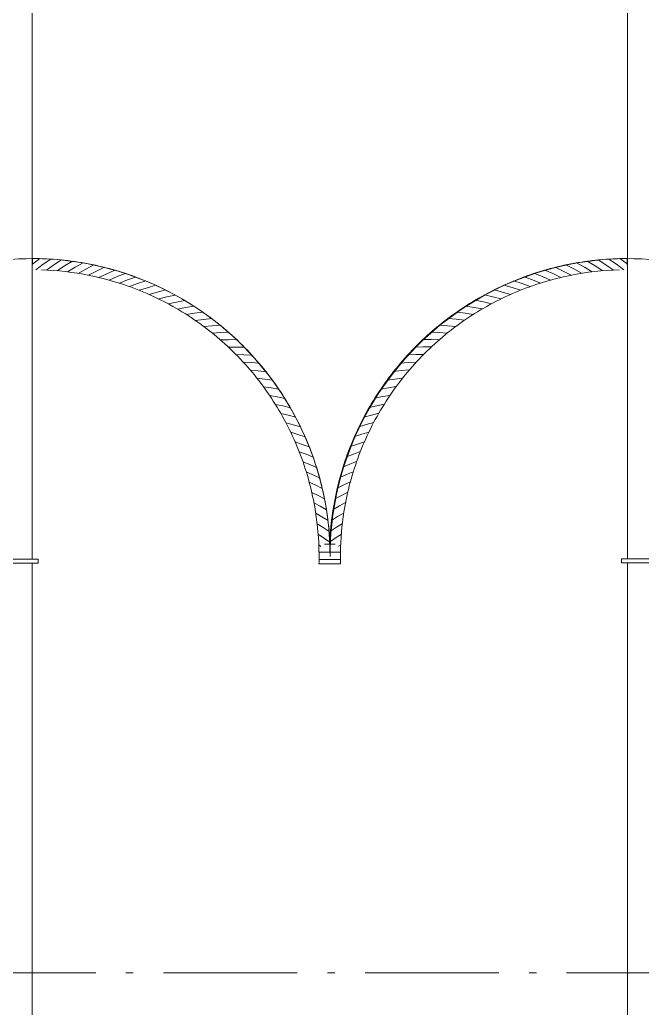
# Model space of a CAD drawing. Header units: metres. Extents: x -55 to 263, y -124 to 62.
# Drawn here: x -25.46 to -17.09, y 14.77 to 28.05 of the extents above; entities that cross this region are included whole.
import ezdxf

# ---------------------------------------------------------------- set-up
doc = ezdxf.new("R2010")
doc.units = ezdxf.units.M
doc.linetypes.add('01_Grid', pattern=[2.61, 1.8, -0.405, 0, -0.405])
for name, color, linetype, lineweight in [('0-1', 7, 'Continuous', 5), ('03EJES-1', 1, '01_Grid', 5), ('46BANQ-1', 53, 'Continuous', 5), ('46BANQ-2', 254, 'Continuous', 5), ('55BARANDAL-1', 53, 'Continuous', 5), ('70LINEA-1', 254, 'Continuous', 5), ('70LINEA-2', 50, 'Continuous', 5)]:
    doc.layers.add(name, color=color, linetype=linetype, lineweight=lineweight)

# ---------------------------------------------------------------- blocks, each defined once
blk = doc.blocks.new('FP_247-A1 _ A250')
at = {"layer": '70LINEA-2'}
for p, q in [((-21.437, 20.897), (-21.147, 20.897)), ((-21.436, 20.797), (-21.147, 20.797))]:
    blk.add_line(p, q, dxfattribs=at)
blk = doc.blocks.new('FP_248-A1 _ A250')
at = {"layer": '70LINEA-2'}
for p, q in [((-25.288, 24.765), (-25.188, 24.838)), ((-25.144, 24.762), (-25.042, 24.832)), ((-25.243, 24.689), (-25.144, 24.762)), ((-25.101, 24.685), (-24.999, 24.754)), ((-24.999, 24.754), (-24.896, 24.82)), ((-24.958, 24.675), (-24.856, 24.741)), ((-24.856, 24.741), (-24.751, 24.803)), ((-24.816, 24.661), (-24.712, 24.722)), ((-24.712, 24.722), (-24.607, 24.781)), ((-24.675, 24.64), (-24.57, 24.698)), ((-24.57, 24.698), (-24.463, 24.753)), ((-24.428, 24.669), (-24.32, 24.721)), ((-24.535, 24.615), (-24.428, 24.669)), ((-24.395, 24.585), (-24.288, 24.635)), ((-24.288, 24.635), (-24.179, 24.683)), ((-24.257, 24.549), (-24.149, 24.596)), ((-24.149, 24.596), (-24.04, 24.64)), ((-24.012, 24.551), (-23.901, 24.591)), ((-24.12, 24.508), (-24.012, 24.551)), ((-23.985, 24.462), (-23.876, 24.502)), ((-23.876, 24.502), (-23.765, 24.538)), ((-23.852, 24.412), (-23.742, 24.447)), ((-23.742, 24.447), (-23.631, 24.48)), ((-23.72, 24.356), (-23.61, 24.388)), ((-23.61, 24.388), (-23.499, 24.417)), ((-23.591, 24.296), (-23.481, 24.324)), ((-23.481, 24.324), (-23.369, 24.349)), ((-23.464, 24.23), (-23.354, 24.255)), ((-23.354, 24.255), (-23.242, 24.277)), ((-23.34, 24.16), (-23.229, 24.182)), ((-23.229, 24.182), (-23.118, 24.2)), ((-23.218, 24.086), (-23.108, 24.104)), ((-23.108, 24.104), (-22.997, 24.119)), ((-23.099, 24.007), (-22.989, 24.021)), ((-22.989, 24.021), (-22.878, 24.033)), ((-22.983, 23.924), (-22.874, 23.935)), ((-22.874, 23.935), (-22.763, 23.943)), ((-22.87, 23.836), (-22.761, 23.844)), ((-22.761, 23.844), (-22.652, 23.848)), ((-22.761, 23.745), (-22.653, 23.749)), ((-22.655, 23.649), (-22.547, 23.65)), ((-22.653, 23.749), (-22.543, 23.75)), ((-22.547, 23.65), (-22.439, 23.648)), ((-22.553, 23.55), (-22.446, 23.547)), ((-22.446, 23.547), (-22.338, 23.542)), ((-22.454, 23.447), (-22.348, 23.441)), ((-22.348, 23.441), (-22.241, 23.432)), ((-22.359, 23.34), (-22.254, 23.331)), ((-22.254, 23.331), (-22.148, 23.319)), ((-22.269, 23.23), (-22.164, 23.217)), ((-22.182, 23.116), (-22.079, 23.101)), ((-22.164, 23.217), (-22.06, 23.203)), ((-22.1, 22.999), (-21.998, 22.981)), ((-22.079, 23.101), (-21.976, 23.083)), ((-21.998, 22.981), (-21.896, 22.961)), ((-22.022, 22.88), (-21.921, 22.859)), ((-21.921, 22.859), (-21.821, 22.835)), ((-21.948, 22.757), (-21.849, 22.734)), ((-21.849, 22.734), (-21.75, 22.707)), ((-21.88, 22.632), (-21.782, 22.606)), ((-21.782, 22.606), (-21.684, 22.577)), ((-21.815, 22.505), (-21.719, 22.476)), ((-21.719, 22.476), (-21.623, 22.444)), ((-21.756, 22.375), (-21.661, 22.343)), ((-21.661, 22.343), (-21.567, 22.309)), ((-21.702, 22.243), (-21.608, 22.209)), ((-21.608, 22.209), (-21.515, 22.172)), ((-21.652, 22.109), (-21.56, 22.073)), ((-21.56, 22.073), (-21.469, 22.034)), ((-21.607, 21.974), (-21.518, 21.935)), ((-21.518, 21.935), (-21.428, 21.893)), ((-21.568, 21.837), (-21.48, 21.795)), ((-21.48, 21.795), (-21.392, 21.752)), ((-21.533, 21.698), (-21.447, 21.655)), ((-21.447, 21.655), (-21.361, 21.609)), ((-21.504, 21.559), (-21.42, 21.513)), ((-21.42, 21.513), (-21.336, 21.465)), ((-21.48, 21.418), (-21.397, 21.37)), ((-21.461, 21.277), (-21.38, 21.227)), ((-21.397, 21.37), (-21.315, 21.32)), ((-21.447, 21.135), (-21.305, 21.039)), ((-21.38, 21.227), (-21.3, 21.174)), ((-21.439, 20.992), (-21.412, 20.973))]:
    blk.add_line(p, q, dxfattribs=at)
blk = doc.blocks.new('FP_249-A1 _ A250')
at = {"layer": '70LINEA-2'}
for p, q in [((-17.539, 24.832), (-17.437, 24.762)), ((-17.393, 24.838), (-17.295, 24.766)), ((-18.261, 24.721), (-18.153, 24.67)), ((-18.118, 24.754), (-18.011, 24.699)), ((-18.011, 24.699), (-17.906, 24.641)), ((-17.974, 24.781), (-17.869, 24.722)), ((-17.869, 24.722), (-17.765, 24.661)), ((-17.83, 24.803), (-17.725, 24.741)), ((-17.725, 24.741), (-17.623, 24.676)), ((-17.685, 24.82), (-17.582, 24.754)), ((-17.582, 24.754), (-17.48, 24.685)), ((-17.437, 24.762), (-17.338, 24.689)), ((-18.68, 24.592), (-18.569, 24.552)), ((-18.542, 24.64), (-18.432, 24.596)), ((-18.432, 24.596), (-18.324, 24.55)), ((-18.402, 24.683), (-18.293, 24.636)), ((-18.293, 24.636), (-18.186, 24.585)), ((-18.153, 24.67), (-18.046, 24.616)), ((-18.95, 24.481), (-18.839, 24.448)), ((-18.839, 24.448), (-18.73, 24.413)), ((-18.816, 24.539), (-18.705, 24.503)), ((-18.705, 24.503), (-18.596, 24.463)), ((-18.569, 24.552), (-18.461, 24.509)), ((-19.212, 24.351), (-19.1, 24.325)), ((-19.1, 24.325), (-18.99, 24.297)), ((-19.082, 24.418), (-18.971, 24.389)), ((-18.971, 24.389), (-18.861, 24.357)), ((-19.463, 24.201), (-19.352, 24.183)), ((-19.352, 24.183), (-19.242, 24.162)), ((-19.339, 24.278), (-19.227, 24.256)), ((-19.227, 24.256), (-19.117, 24.232)), ((-19.703, 24.034), (-19.592, 24.023)), ((-19.585, 24.12), (-19.474, 24.105)), ((-19.474, 24.105), (-19.364, 24.087)), ((-19.818, 23.944), (-19.708, 23.936)), ((-19.708, 23.936), (-19.599, 23.925)), ((-19.592, 24.023), (-19.483, 24.009)), ((-19.93, 23.85), (-19.82, 23.845)), ((-19.82, 23.845), (-19.711, 23.838)), ((-20.143, 23.65), (-20.035, 23.652)), ((-20.038, 23.752), (-19.929, 23.75)), ((-20.035, 23.652), (-19.927, 23.651)), ((-19.929, 23.75), (-19.821, 23.746)), ((-20.244, 23.544), (-20.136, 23.549)), ((-20.136, 23.549), (-20.029, 23.551)), ((-20.341, 23.434), (-20.234, 23.443)), ((-20.234, 23.443), (-20.128, 23.448)), ((-20.433, 23.321), (-20.328, 23.333)), ((-20.328, 23.333), (-20.223, 23.342)), ((-20.522, 23.205), (-20.418, 23.219)), ((-20.503, 23.103), (-20.4, 23.118)), ((-20.418, 23.219), (-20.313, 23.231)), ((-20.686, 22.963), (-20.584, 22.984)), ((-20.606, 23.085), (-20.503, 23.103)), ((-20.584, 22.984), (-20.482, 23.001)), ((-20.762, 22.838), (-20.661, 22.861)), ((-20.661, 22.861), (-20.56, 22.882)), ((-20.832, 22.71), (-20.733, 22.736)), ((-20.733, 22.736), (-20.634, 22.76)), ((-20.898, 22.579), (-20.801, 22.608)), ((-20.801, 22.608), (-20.703, 22.635)), ((-20.96, 22.447), (-20.863, 22.478)), ((-20.863, 22.478), (-20.767, 22.507)), ((-21.016, 22.312), (-20.921, 22.346)), ((-20.921, 22.346), (-20.827, 22.377)), ((-21.067, 22.175), (-20.974, 22.211)), ((-20.974, 22.211), (-20.881, 22.246)), ((-21.114, 22.036), (-21.022, 22.075)), ((-21.022, 22.075), (-20.931, 22.112)), ((-21.155, 21.896), (-21.065, 21.937)), ((-21.065, 21.937), (-20.976, 21.976)), ((-21.191, 21.754), (-21.103, 21.798)), ((-21.103, 21.798), (-21.015, 21.839)), ((-21.222, 21.611), (-21.136, 21.657)), ((-21.136, 21.657), (-21.05, 21.701)), ((-21.248, 21.467), (-21.163, 21.515)), ((-21.163, 21.515), (-21.079, 21.561)), ((-21.186, 21.373), (-21.103, 21.42)), ((-21.268, 21.322), (-21.186, 21.373)), ((-21.203, 21.229), (-21.122, 21.279)), ((-21.283, 21.177), (-21.203, 21.229)), ((-21.208, 21.09), (-21.136, 21.137)), ((-21.28, 21.04), (-21.208, 21.09)), ((-21.174, 20.974), (-21.145, 20.995))]:
    blk.add_line(p, q, dxfattribs=at)
blk = doc.blocks.new('Railing - Railing-7536942-A1 _ A250')
at = {"layer": '55BARANDAL-1'}
for p, q in [((-26.39, 20.8), (-28.391, 20.8)), ((-28.391, 20.749), (-26.39, 20.749)), ((-25.211, 20.8), (-26.39, 20.8)), ((-26.39, 20.8), (-26.39, 20.749)), ((-26.39, 20.749), (-25.211, 20.749)), ((-25.211, 20.8), (-25.211, 20.749))]:
    blk.add_line(p, q, dxfattribs=at)
blk = doc.blocks.new('Railing - Railing-7675607-A1 _ A250')
at = {"layer": '55BARANDAL-1'}
for p, q in [((-16.816, 22.326), (-16.766, 22.326)), ((-16.816, 22.326), (-16.816, 21.001)), ((-16.766, 21.001), (-16.766, 22.326)), ((-16.816, 21.001), (-16.766, 21.001)), ((-16.816, 21.001), (-16.816, 20.805)), ((-16.766, 20.754), (-16.766, 21.001)), ((-17.371, 20.753), (-17.371, 20.804)), ((-16.832, 20.804), (-17.371, 20.804)), ((-17.371, 20.753), (-16.832, 20.753)), ((-16.816, 20.804), (-16.832, 20.804)), ((-16.832, 20.804), (-16.832, 20.753)), ((-16.832, 20.753), (-16.765, 20.753)), ((-16.816, 20.804), (-16.791, 20.779)), ((-16.766, 20.754), (-16.791, 20.779))]:
    blk.add_line(p, q, dxfattribs=at)
blk = doc.blocks.new('22011_AR_rvt-1-A1 _ A250')
at = {"layer": '70LINEA-1'}
h = blk.add_hatch(dxfattribs=at)
h.set_pattern_fill('FP_59', color=256, style=0, pattern_type=2)
h.set_pattern_definition([(359.982, (-20.985, 20.004), (3.2e-05, 0.09993), [])])
h.paths.add_polyline_path([(-21.438, 20.957), (-21.146, 20.957), (-21.292, 21.047), (-21.31, 21.036)])
at = {"layer": '46BANQ-1'}
for p, q in [((-25.292, 20.8), (-25.292, 29.064)), ((-17.292, 29.064), (-17.292, 20.804)), ((-25.292, 20.34), (-25.292, 20.749)), ((-17.292, 20.753), (-17.292, 20.34)), ((-25.292, 18.822), (-25.292, 20.34)), ((-17.292, 20.34), (-17.292, 18.822)), ((-25.292, 10.34), (-25.292, 18.822)), ((-17.292, 18.822), (-17.292, 10.34))]:
    blk.add_line(p, q, dxfattribs=at)
at = {"layer": '70LINEA-1'}
for p, q in [((-25.288, 24.77), (-25.288, 24.839)), ((-17.296, 24.839), (-17.296, 24.755)), ((-21.146, 20.738), (-21.437, 20.738))]:
    blk.add_line(p, q, dxfattribs=at)
for centre, start, end in [((-25.288, 20.838), 360, 95.7392), ((-17.288, 20.838), 84.2608, 180)]:
    blk.add_arc(centre, 4, start, end, dxfattribs=at)
for points in [[(-25.288, 24.839), (-25.035, 24.839), (-24.529, 24.791), (-23.796, 24.577), (-23.118, 24.228), (-22.517, 23.758), (-22.016, 23.183), (-21.632, 22.523), (-21.38, 21.803), (-21.305, 21.3), (-21.292, 21.047)], [(-21.292, 21.047), (-21.278, 21.3), (-21.204, 21.803), (-20.951, 22.523), (-20.568, 23.182), (-20.067, 23.758), (-19.466, 24.228), (-18.787, 24.577), (-18.055, 24.791), (-17.549, 24.839), (-17.296, 24.839)], [(-21.437, 20.738), (-21.435, 20.811), (-21.436, 20.884), (-21.438, 20.957)], [(-21.146, 20.957), (-21.148, 20.884), (-21.148, 20.811), (-21.146, 20.738)]]:
    blk.add_open_spline(points, degree=3, dxfattribs=at)
for points, knots in [([(-21.438, 20.957), (-21.444, 21.14), (-21.489, 21.578), (-21.677, 22.251), (-22.029, 22.939), (-22.511, 23.544), (-23.102, 24.041), (-23.781, 24.41), (-24.48, 24.626), (-24.95, 24.681), (-25.165, 24.688)], [-0.9642857, -0.9642857, -0.9642857, -0.9642857, -0.875, -0.75, -0.625, -0.5, -0.375, -0.25, -0.125, -0.0199643, -0.0199643, -0.0199643, -0.0199643]), ([(-17.397, 24.688), (-17.62, 24.682), (-18.097, 24.628), (-18.803, 24.41), (-19.481, 24.041), (-20.073, 23.544), (-20.554, 22.939), (-20.906, 22.251), (-21.095, 21.578), (-21.14, 21.14), (-21.146, 20.957)], [-0.9834729, -0.9834729, -0.9834729, -0.9834729, -0.875, -0.75, -0.625, -0.5, -0.375, -0.25, -0.125, -0.0357143, -0.0357143, -0.0357143, -0.0357143])]:
    blk.add_open_spline(points, degree=3, knots=knots, dxfattribs=at)
at = {"layer": '46BANQ-2'}
for name in ['FP_248-A1 _ A250', 'FP_249-A1 _ A250', 'FP_247-A1 _ A250']:
    blk.add_blockref(name, (0, 0), dxfattribs=at)
at = {"layer": '55BARANDAL-1'}
for name in ['Railing - Railing-7675607-A1 _ A250', 'Railing - Railing-7536942-A1 _ A250']:
    blk.add_blockref(name, (0, 0), dxfattribs=at)

msp = doc.modelspace()

# ---------------------------------------------------------------- linework, layer by layer
at = {"layer": '03EJES-1'}
msp.add_line((195.072, 15.242), (-50.456, 15.242), dxfattribs=at)

# ---------------------------------------------------------------- block references
at = {"layer": '0-1'}
msp.add_blockref('22011_AR_rvt-1-A1 _ A250', (0, 0), dxfattribs=at)

doc.saveas('drawing.dxf')
